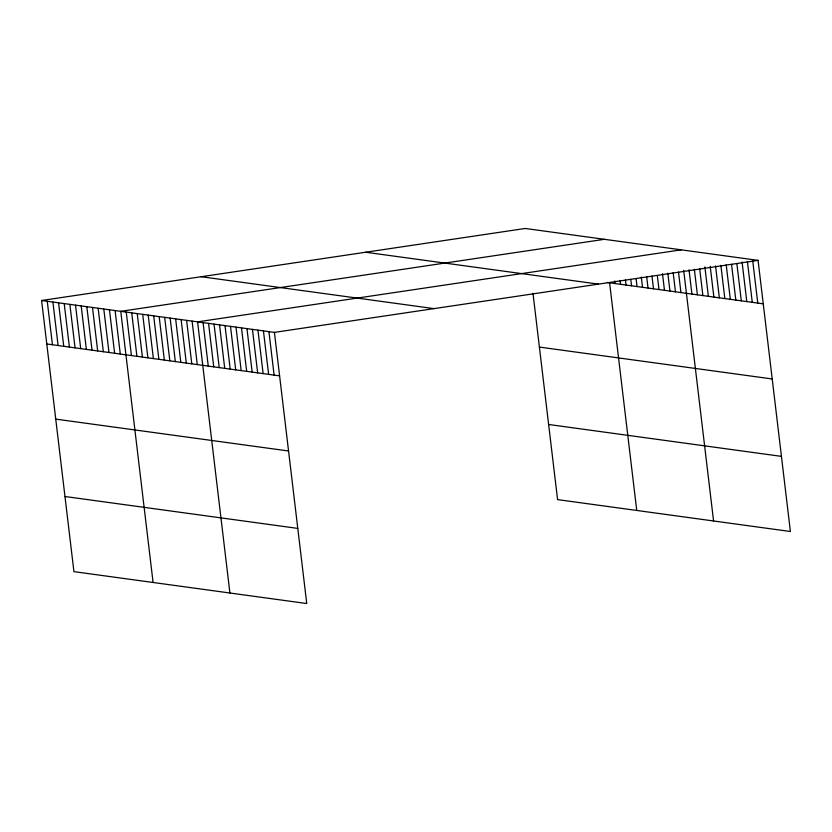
<?xml version="1.0" encoding="UTF-8"?>
<svg xmlns="http://www.w3.org/2000/svg" width="832" height="832" viewBox="0 0 832 832"><rect width="100%" height="100%" fill="white"/><g stroke="black" fill="none" stroke-linecap="round" stroke-linejoin="round"><path stroke-width="1.25" d="M41.6 300.498L274.414 332.384L306.748 603.533L73.934 571.636L41.6 300.498L525.252 228.467L758.066 260.364L790.4 531.502L557.586 499.616L532.979 293.238M604.417 239.314L120.754 311.334L153.088 582.483M681.242 249.839L197.579 321.859L229.913 593.008M274.414 332.384L758.066 260.364M607.339 282.485L763.256 303.836M365.654 252.242L598.458 284.128M201.209 276.723L434.013 308.62M539.396 347.079L772.21 378.966M46.79 343.98L279.594 375.866M548.631 424.486L781.446 456.373M55.744 419.11L288.558 450.996M64.969 496.506L297.783 528.403M752.731 260.884L757.765 303.087M747.396 261.414L752.274 302.338M742.061 261.945L746.793 301.59M736.882 263.744L741.302 300.83M731.546 264.274L735.81 300.082M726.211 264.805L730.33 299.333M720.876 265.325L724.838 298.574M715.541 265.855L719.347 297.825M710.206 266.386L713.866 297.076M704.87 266.906L708.375 296.327M699.681 268.715L702.884 295.568M694.346 269.246L697.403 294.819M689.01 269.766L691.912 294.07M683.675 270.296L713.575 520.978M678.496 272.106L680.94 292.562M673.161 272.626L675.449 291.814M667.826 273.156L669.958 291.065M662.49 273.686L664.477 290.306M657.311 275.486L658.986 289.557M651.976 276.016L653.494 288.808M646.641 276.546L648.014 288.049M641.306 277.066L642.522 287.3M636.116 278.876L637.031 286.551M630.781 279.406L631.55 285.802M625.446 279.926L626.059 285.043M620.11 280.457L620.568 284.294M614.775 280.987L615.087 283.546M609.596 282.786L636.74 510.453M268.923 331.635L274.113 375.118M263.432 330.886L268.622 374.369M257.951 330.138L263.13 373.61M252.46 329.378L257.65 372.861M246.969 328.63L252.158 372.112M241.488 327.881L246.667 371.353M235.997 327.122L241.186 370.604M230.506 326.373L235.695 369.855M225.025 325.624L230.204 369.106M219.534 324.875L224.723 368.347M214.042 324.116L219.232 367.598M208.562 323.367L213.741 366.85M203.07 322.618L208.26 366.09M192.098 321.11L197.278 364.593M186.607 320.362L191.797 363.844M181.116 319.613L186.306 363.085M175.635 318.854L180.814 362.336M170.144 318.105L175.334 361.587M164.653 317.356L169.842 360.828M159.172 316.597L164.351 360.079M153.681 315.848L158.87 359.33M148.19 315.099L153.379 358.582M142.709 314.35L147.888 357.822M137.218 313.591L142.407 357.074M131.726 312.842L136.916 356.325M126.246 312.094L131.425 355.566M115.097 310.565L120.286 354.047M109.45 309.795L114.629 353.267M103.792 309.015L108.982 352.498M98.145 308.246L103.324 351.718M92.487 307.466L97.666 350.948M86.83 306.696L92.019 350.168M81.182 305.916L86.362 349.398M75.525 305.146L80.704 348.618M69.867 304.366L75.057 347.849M64.22 303.597L69.399 347.069M58.562 302.817L63.742 346.299M52.905 302.047L58.094 345.53M47.258 301.267L52.437 344.75"/></g></svg>
